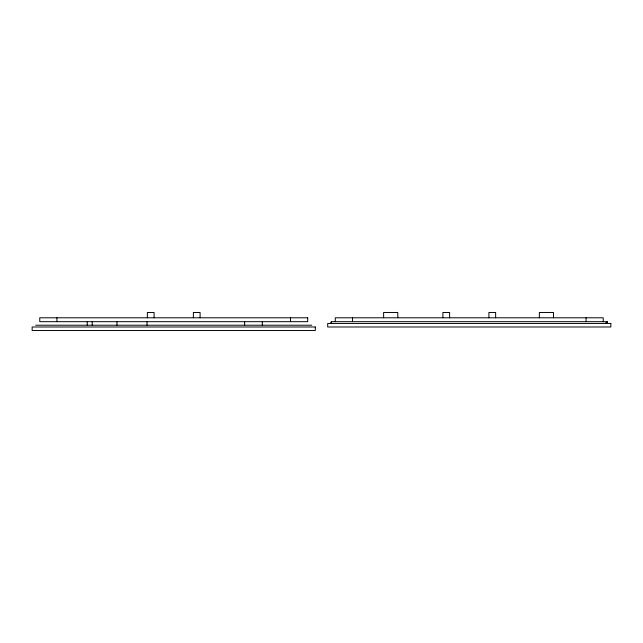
<?xml version="1.0" encoding="UTF-8"?>
<svg xmlns="http://www.w3.org/2000/svg" width="643" height="643" viewBox="0 0 643 643"><rect width="100%" height="100%" fill="white"/><g stroke="black" fill="none" stroke-linecap="round" stroke-linejoin="round"><path stroke-width="0.96" d="M331.418 321.677L331.016 323.445L331.233 321.677L607.313 321.677L607.531 323.445L607.129 321.677L605.73 323.445L606.59 321.677M35.686 325.213L311.767 325.213M603.238 321.677L603.238 317.787L335.3 317.787L335.3 321.677M586.07 317.787L586.07 321.677M553.51 317.787L553.51 312.474L539.356 312.474L539.356 317.787M495.64 317.787L495.64 312.474L488.913 312.474L488.913 317.787M449.626 317.787L449.626 312.474L442.906 312.474L442.906 317.787M397.776 317.787L397.776 312.474L383.614 312.474L383.614 317.787M352.468 317.787L352.468 321.677M290.532 317.787L290.532 321.677M262.304 321.677L262.304 325.213M244.629 321.677L244.629 325.213M200.094 317.787L200.094 312.474L193.374 312.474L193.374 317.787M154.087 317.787L154.087 312.474L147.36 312.474L147.36 317.787M147.022 321.677L147.022 325.213M116.978 321.677L116.978 325.213M92.198 321.677L92.198 325.213M87.215 321.677L87.215 325.213M56.93 317.787L56.93 321.677M307.7 317.787L39.762 317.787L39.762 321.677L307.7 321.677L307.7 317.787M610.85 323.445L327.697 323.445L327.697 326.99L610.85 326.99L610.85 323.445M315.303 326.99L32.15 326.99L32.15 330.526L315.303 330.526L315.303 326.99"/></g></svg>
